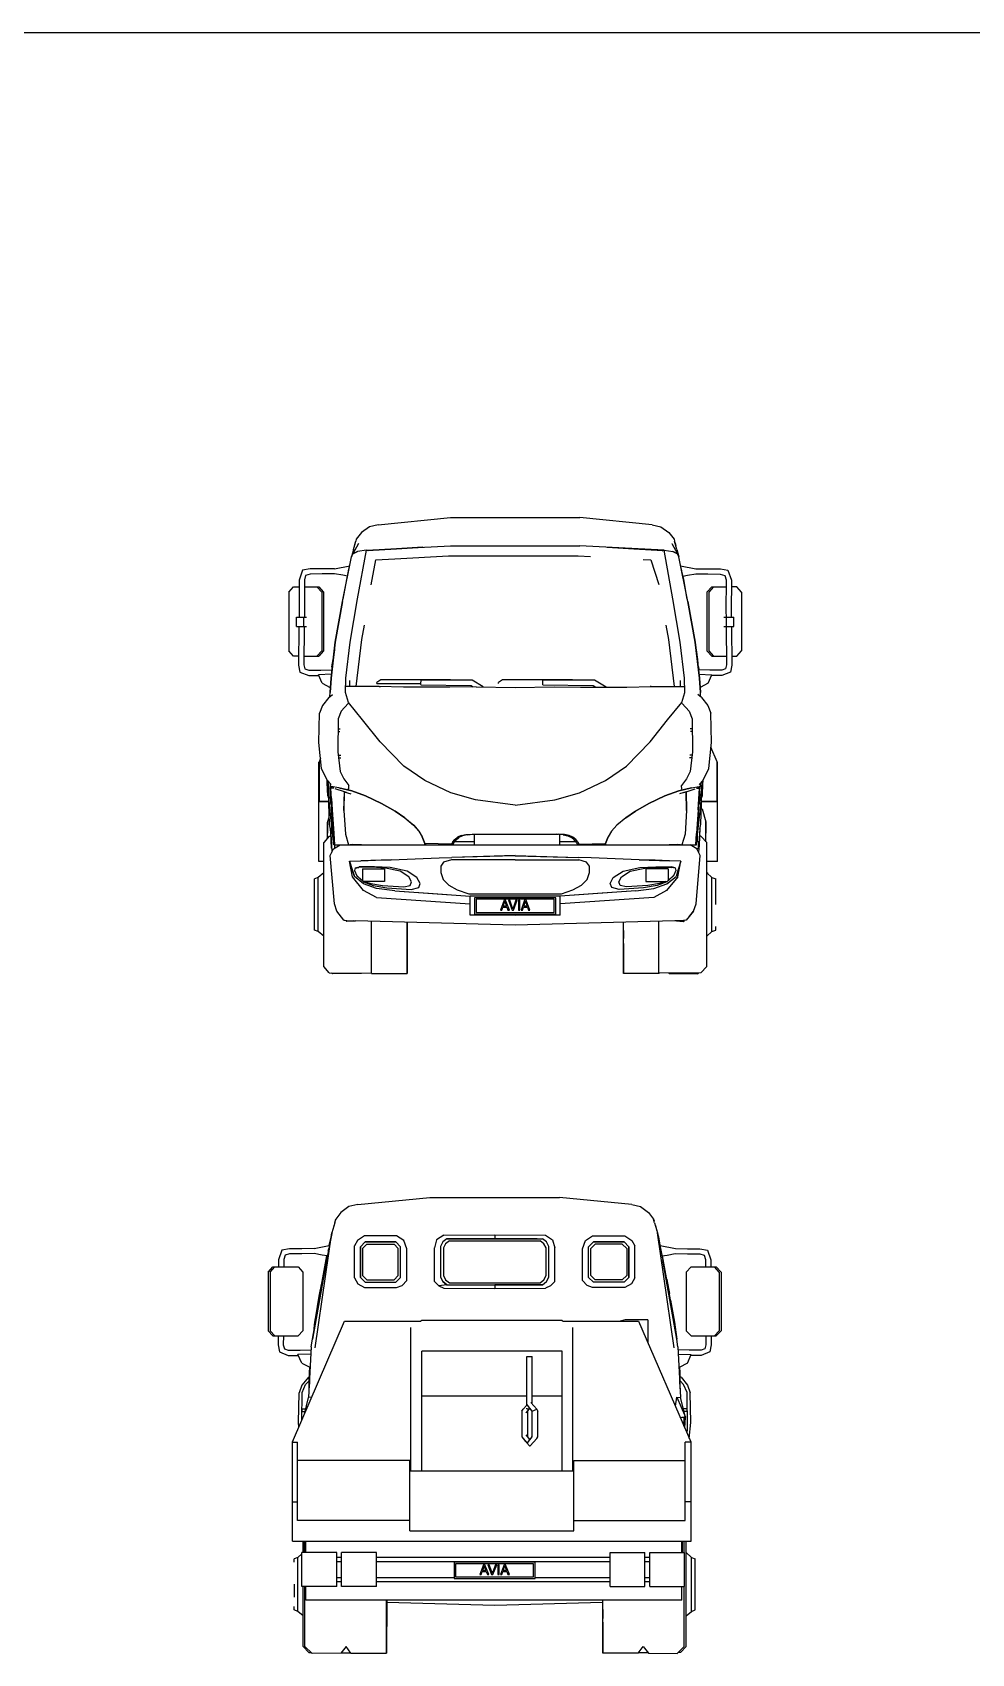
# Model space of a CAD drawing. Header units: millimetres. Extents: x 35403 to 155690, y 202798 to 276657.
# Drawn here: x 132462 to 139049, y 227372 to 238737 of the extents above; entities that cross this region are included whole.
import ezdxf

# ---------------------------------------------------------------- set-up
doc = ezdxf.new("R2010")
doc.units = ezdxf.units.MM
doc.layers.add('www.cad-blocks.net', color=7, linetype='Continuous')

# ---------------------------------------------------------------- blocks, each defined once
blk = doc.blocks.new('A$C5AD73100')
for p, q in [((627, 3148), (1133, 3198)), ((1133, 3198), (2042, 3198)), ((2549, 3148), (2042, 3198)), ((509, 3093), (473, 3047)), ((566, 3134), (509, 3093)), ((627, 3148), (566, 3134)), ((2549, 3148), (2610, 3134)), ((2610, 3134), (2666, 3093)), ((2666, 3093), (2702, 3047)), ((466, 3021), (446, 2949)), ((453, 2974), (451, 2967)), ((451, 2967), (451, 2967)), ((460, 3001), (453, 2974)), ((453, 2974), (453, 2974)), ((460, 3001), (461, 3003)), ((466, 3021), (473, 3047)), ((470, 3034), (469, 3032)), ((469, 3030), (469, 3032)), ((473, 3045), (470, 3034)), ((470, 3034), (470, 3034)), ((473, 3047), (473, 3046)), ((473, 3046), (473, 3046)), ((473, 3046), (473, 3045)), ((2710, 3021), (2702, 3047)), ((2702, 3047), (2703, 3046)), ((2703, 3046), (2703, 3046)), ((2703, 3046), (2703, 3045)), ((2703, 3045), (2706, 3034)), ((2706, 3034), (2707, 3032)), ((2706, 3034), (2706, 3034)), ((2707, 3030), (2707, 3032)), ((2710, 3021), (2729, 2949)), ((2715, 3001), (2714, 3003)), ((2715, 3001), (2722, 2974)), ((2722, 2974), (2724, 2967)), ((2722, 2974), (2722, 2974)), ((2724, 2967), (2724, 2967)), ((321, 2840), (428, 2861)), ((401, 2643), (446, 2949)), ((446, 2949), (408, 2757)), ((421, 2827), (426, 2845)), ((427, 2861), (440, 2919)), ((440, 2923), (431, 2877)), ((431, 2877), (431, 2877)), ((445, 2945), (440, 2923)), ((442, 2926), (440, 2919)), ((440, 2923), (440, 2923)), ((445, 2945), (445, 2945)), ((625, 2896), (604, 2860)), ((604, 2635), (604, 2860)), ((604, 2635), (604, 2860)), ((675, 2928), (625, 2896)), ((680, 2887), (646, 2852)), ((680, 2887), (646, 2852)), ((646, 2852), (646, 2638)), ((646, 2638), (646, 2852)), ((692, 2870), (662, 2840)), ((900, 2928), (675, 2928)), ((675, 2928), (675, 2928)), ((680, 2887), (894, 2887)), ((894, 2887), (680, 2887)), ((692, 2870), (882, 2870)), ((912, 2840), (882, 2870)), ((928, 2852), (894, 2887)), ((928, 2852), (894, 2887)), ((951, 2896), (900, 2928)), ((928, 2638), (928, 2852)), ((971, 2839), (951, 2896)), ((971, 2839), (951, 2896)), ((951, 2896), (951, 2896)), ((1181, 2902), (1166, 2845)), ((1181, 2902), (1166, 2845)), ((1166, 2610), (1166, 2845)), ((1166, 2610), (1166, 2845)), ((1232, 2934), (1181, 2902)), ((1224, 2886), (1208, 2854)), ((1208, 2854), (1208, 2640)), ((1252, 2909), (1224, 2886)), ((1243, 2874), (1228, 2844)), ((1228, 2844), (1228, 2650)), ((1232, 2934), (1588, 2936)), ((1270, 2894), (1243, 2874)), ((1252, 2909), (1924, 2909)), ((1588, 2909), (1252, 2909)), ((1270, 2894), (1906, 2894)), ((1588, 2936), (1944, 2934)), ((1588, 2936), (1588, 2936)), ((1588, 2936), (1588, 2909)), ((1588, 2909), (1924, 2909)), ((1887, 2909), (1588, 2909)), ((1933, 2874), (1906, 2894)), ((1952, 2886), (1924, 2909)), ((1948, 2844), (1933, 2874)), ((1944, 2934), (1994, 2902)), ((1948, 2650), (1948, 2844)), ((1968, 2854), (1952, 2886)), ((1968, 2640), (1968, 2854)), ((1994, 2902), (2010, 2845)), ((1994, 2902), (2010, 2845)), ((2010, 2610), (2010, 2845)), ((2010, 2610), (2010, 2845)), ((2205, 2839), (2225, 2896)), ((2205, 2839), (2225, 2896)), ((2225, 2896), (2275, 2928)), ((2225, 2896), (2225, 2896)), ((2247, 2852), (2281, 2887)), ((2247, 2852), (2281, 2887)), ((2247, 2638), (2247, 2852)), ((2263, 2840), (2293, 2870)), ((2275, 2928), (2501, 2928)), ((2496, 2887), (2281, 2887)), ((2281, 2887), (2496, 2887)), ((2483, 2870), (2293, 2870)), ((2483, 2870), (2514, 2840)), ((2496, 2887), (2530, 2852)), ((2496, 2887), (2530, 2852)), ((2501, 2928), (2551, 2896)), ((2501, 2928), (2501, 2928)), ((2530, 2852), (2530, 2638)), ((2530, 2638), (2530, 2852)), ((2551, 2896), (2571, 2860)), ((2571, 2635), (2571, 2860)), ((2571, 2635), (2571, 2860)), ((2775, 2643), (2729, 2949)), ((2729, 2949), (2767, 2757)), ((2730, 2945), (2736, 2923)), ((2730, 2945), (2730, 2945)), ((2734, 2926), (2736, 2919)), ((2736, 2923), (2745, 2877)), ((2736, 2923), (2736, 2923)), ((2748, 2861), (2736, 2919)), ((2745, 2877), (2745, 2877)), ((2748, 2861), (2855, 2840)), ((2754, 2827), (2750, 2845)), ((95, 2829), (72, 2760)), ((72, 2760), (72, 2712)), ((149, 2838), (95, 2829)), ((118, 2793), (109, 2762)), ((109, 2762), (109, 2712)), ((150, 2802), (118, 2793)), ((235, 2839), (149, 2838)), ((235, 2803), (150, 2802)), ((321, 2840), (235, 2839)), ((321, 2804), (235, 2803)), ((310, 2204), (408, 2757)), ((408, 2757), (310, 2204)), ((378, 2794), (321, 2804)), ((358, 2505), (408, 2756)), ((377, 2608), (406, 2763)), ((414, 2788), (378, 2794)), ((380, 2617), (406, 2763)), ((406, 2763), (411, 2788)), ((406, 2763), (412, 2788)), ((406, 2763), (406, 2763)), ((408, 2757), (408, 2757)), ((662, 2840), (662, 2650)), ((912, 2650), (912, 2840)), ((971, 2616), (971, 2839)), ((971, 2839), (971, 2839)), ((2205, 2616), (2205, 2839)), ((2205, 2839), (2205, 2839)), ((2263, 2650), (2263, 2840)), ((2514, 2840), (2514, 2650)), ((2761, 2788), (2797, 2794)), ((2770, 2763), (2764, 2788)), ((2770, 2763), (2764, 2788)), ((2866, 2204), (2767, 2757)), ((2767, 2757), (2767, 2757)), ((2767, 2757), (2866, 2204)), ((2817, 2505), (2768, 2756)), ((2798, 2608), (2770, 2763)), ((2795, 2617), (2770, 2763)), ((2770, 2763), (2770, 2763)), ((2797, 2794), (2854, 2804)), ((2854, 2804), (2940, 2803)), ((2855, 2840), (2941, 2839)), ((2940, 2803), (3026, 2802)), ((2941, 2839), (3027, 2838)), ((3026, 2802), (3057, 2793)), ((3027, 2838), (3080, 2829)), ((3057, 2793), (3067, 2762)), ((3067, 2762), (3067, 2712)), ((3080, 2829), (3104, 2760)), ((3104, 2760), (3104, 2712)), ((0, 2675), (33, 2712)), ((0, 2675), (0, 2264)), ((13, 2675), (46, 2712)), ((13, 2675), (13, 2264)), ((33, 2712), (210, 2712)), ((210, 2712), (243, 2675)), ((243, 2675), (243, 2264)), ((328, 2144), (401, 2643)), ((381, 2626), (377, 2609)), ((388, 2661), (388, 2661)), ((604, 2635), (627, 2593)), ((646, 2638), (680, 2604)), ((646, 2638), (680, 2604)), ((662, 2650), (692, 2620)), ((692, 2620), (882, 2620)), ((882, 2620), (912, 2650)), ((894, 2604), (928, 2638)), ((928, 2638), (894, 2604)), ((940, 2581), (971, 2616)), ((1208, 2640), (1224, 2608)), ((1228, 2650), (1243, 2620)), ((1243, 2620), (1270, 2600)), ((1906, 2600), (1933, 2620)), ((1933, 2620), (1948, 2650)), ((1952, 2608), (1968, 2640)), ((2236, 2581), (2205, 2616)), ((2281, 2604), (2247, 2638)), ((2247, 2638), (2281, 2604)), ((2293, 2620), (2263, 2650)), ((2483, 2620), (2293, 2620)), ((2514, 2650), (2483, 2620)), ((2530, 2638), (2496, 2604)), ((2530, 2638), (2496, 2604)), ((2571, 2635), (2548, 2593)), ((2847, 2144), (2775, 2643)), ((2788, 2661), (2787, 2661)), ((2795, 2626), (2798, 2609)), ((2966, 2712), (2932, 2675)), ((2932, 2675), (2932, 2264)), ((2966, 2712), (3142, 2712)), ((3163, 2675), (3130, 2712)), ((3176, 2675), (3142, 2712)), ((3163, 2675), (3163, 2264)), ((3176, 2675), (3176, 2264)), ((324, 2302), (358, 2505)), ((377, 2609), (362, 2524)), ((365, 2539), (377, 2607)), ((377, 2607), (365, 2540)), ((372, 2575), (377, 2607)), ((377, 2607), (377, 2608)), ((627, 2593), (675, 2567)), ((675, 2567), (675, 2567)), ((675, 2567), (900, 2567)), ((680, 2604), (894, 2604)), ((680, 2604), (894, 2604)), ((680, 2604), (680, 2604)), ((900, 2567), (940, 2581)), ((1166, 2610), (1196, 2579)), ((1166, 2610), (1166, 2610)), ((1252, 2585), (1196, 2579)), ((1196, 2579), (1232, 2561)), ((1224, 2608), (1252, 2585)), ((1252, 2585), (1224, 2608)), ((1232, 2561), (1588, 2559)), ((1252, 2585), (1924, 2585)), ((1252, 2585), (1588, 2585)), ((1270, 2600), (1906, 2600)), ((1420, 2585), (1588, 2585)), ((1924, 2585), (1588, 2585)), ((1588, 2585), (1588, 2559)), ((1588, 2585), (1756, 2585)), ((1588, 2559), (1944, 2561)), ((1588, 2559), (1588, 2559)), ((1924, 2585), (1952, 2608)), ((1924, 2585), (1952, 2608)), ((1980, 2579), (1944, 2561)), ((2010, 2610), (1980, 2579)), ((2010, 2610), (2010, 2610)), ((2275, 2567), (2236, 2581)), ((2501, 2567), (2275, 2567)), ((2496, 2604), (2281, 2604)), ((2496, 2604), (2281, 2604)), ((2496, 2604), (2496, 2604)), ((2548, 2593), (2501, 2567)), ((2501, 2567), (2501, 2567)), ((2798, 2609), (2814, 2524)), ((2798, 2607), (2798, 2608)), ((2811, 2539), (2798, 2607)), ((2803, 2575), (2798, 2607)), ((2798, 2607), (2810, 2540)), ((2851, 2302), (2817, 2505)), ((353, 2477), (326, 2324)), ((326, 2323), (350, 2454)), ((349, 2453), (326, 2323)), ((2822, 2477), (2849, 2324)), ((2849, 2323), (2826, 2454)), ((2826, 2453), (2849, 2323)), ((170, 1485), (534, 2330)), ((324, 2302), (310, 2204)), ((326, 2324), (320, 2272)), ((321, 2279), (326, 2323)), ((321, 2280), (326, 2323)), ((534, 2330), (1070, 2330)), ((1001, 1281), (1001, 2286)), ((1077, 2335), (1070, 2330)), ((2062, 2335), (1077, 2335)), ((2062, 2335), (2069, 2330)), ((2069, 2330), (2596, 2330)), ((2136, 1281), (2136, 2286)), ((2504, 2340), (2469, 2330)), ((2661, 2340), (2504, 2340)), ((2596, 2330), (2963, 1485)), ((2661, 2340), (2661, 2182)), ((2849, 2324), (2856, 2272)), ((2855, 2279), (2849, 2323)), ((2855, 2280), (2849, 2323)), ((2851, 2302), (2866, 2204)), ((33, 2227), (0, 2264)), ((46, 2227), (13, 2264)), ((33, 2227), (210, 2227)), ((69, 2227), (69, 2164)), ((69, 2164), (78, 2115)), ((106, 2227), (105, 2165)), ((105, 2165), (113, 2137)), ((243, 2264), (210, 2227)), ((302, 2151), (310, 2204)), ((310, 2204), (310, 2204)), ((2866, 2204), (2866, 2204)), ((2873, 2151), (2866, 2204)), ((2932, 2264), (2966, 2227)), ((2966, 2227), (3142, 2227)), ((3070, 2165), (3063, 2137)), ((3069, 2227), (3070, 2165)), ((3107, 2164), (3098, 2115)), ((3106, 2227), (3107, 2164)), ((3130, 2227), (3163, 2264)), ((3142, 2227), (3176, 2264)), ((78, 2115), (140, 2090)), ((113, 2137), (140, 2128)), ((140, 2128), (224, 2128)), ((140, 2090), (211, 2091)), ((299, 2100), (208, 2096)), ((235, 2037), (208, 2096)), ((224, 2128), (301, 2130)), ((302, 2151), (283, 1795)), ((2062, 2121), (1077, 2121)), ((1077, 1281), (1077, 2121)), ((1813, 1742), (1813, 2083)), ((1813, 2083), (1850, 2083)), ((1850, 1751), (1850, 2083)), ((2062, 1281), (2062, 2121)), ((2873, 2151), (2892, 1795)), ((2952, 2128), (2875, 2130)), ((2876, 2100), (2967, 2096)), ((2941, 2037), (2967, 2096)), ((3036, 2128), (2952, 2128)), ((3036, 2090), (2965, 2091)), ((3063, 2137), (3036, 2128)), ((3098, 2115), (3036, 2090)), ((235, 2037), (295, 2006)), ((281, 1938), (236, 1881)), ((281, 1938), (288, 1943)), ((287, 1903), (289, 1971)), ((288, 1902), (289, 1970)), ((289, 1970), (288, 1901)), ((291, 2008), (289, 1971)), ((289, 1970), (291, 2007)), ((291, 2007), (289, 1970)), ((289, 1971), (289, 1970)), ((289, 1970), (289, 1970)), ((2941, 2037), (2881, 2006)), ((2884, 2008), (2887, 1971)), ((2887, 1970), (2884, 2007)), ((2884, 2007), (2887, 1970)), ((2887, 1971), (2887, 1970)), ((2888, 1903), (2887, 1971)), ((2887, 1902), (2887, 1970)), ((2887, 1970), (2887, 1970)), ((2887, 1970), (2887, 1901)), ((2895, 1938), (2887, 1943)), ((2895, 1938), (2940, 1881)), ((211, 1621), (216, 1828)), ((236, 1881), (216, 1828)), ((235, 1635), (237, 1831)), ((237, 1831), (262, 1887)), ((287, 1913), (262, 1887)), ((287, 1856), (287, 1903)), ((288, 1902), (288, 1901)), ((288, 1902), (288, 1902)), ((288, 1902), (288, 1901)), ((288, 1890), (288, 1901)), ((288, 1901), (288, 1890)), ((2887, 1902), (2887, 1901)), ((2887, 1902), (2887, 1902)), ((2887, 1902), (2887, 1901)), ((2887, 1890), (2887, 1901)), ((2887, 1901), (2887, 1890)), ((2888, 1913), (2913, 1887)), ((2889, 1856), (2888, 1903)), ((2938, 1831), (2913, 1887)), ((2941, 1577), (2938, 1831)), ((2940, 1881), (2960, 1828)), ((2964, 1621), (2960, 1828)), ((238, 1698), (238, 1717)), ((238, 1717), (263, 1717)), ((253, 1678), (283, 1795)), ((305, 1798), (283, 1795)), ((1813, 1804), (1077, 1804)), ((1779, 1700), (1788, 1713)), ((1813, 1742), (1788, 1713)), ((1830, 1717), (1807, 1688)), ((1813, 1742), (1819, 1749)), ((1813, 1717), (1813, 1720)), ((1813, 1717), (1838, 1717)), ((1852, 1699), (1818, 1742)), ((1883, 1713), (1841, 1761)), ((2062, 1804), (1850, 1804)), ((1852, 1700), (1883, 1713)), ((1883, 1713), (1891, 1700)), ((2855, 1734), (2866, 1798)), ((2866, 1798), (2866, 1798)), ((2866, 1798), (2927, 1657)), ((2866, 1798), (2892, 1795)), ((2892, 1795), (2892, 1795)), ((2927, 1657), (2892, 1795)), ((2938, 1717), (2912, 1717)), ((2938, 1698), (2938, 1717)), ((215, 1588), (211, 1621)), ((238, 1698), (259, 1698)), ((1779, 1700), (1779, 1521)), ((1807, 1688), (1807, 1688)), ((1817, 1699), (1817, 1521)), ((1852, 1521), (1852, 1700)), ((1891, 1521), (1891, 1700)), ((2889, 1655), (2900, 1657)), ((2900, 1657), (2918, 1658)), ((2900, 1657), (2900, 1657)), ((2915, 1595), (2918, 1658)), ((2938, 1698), (2917, 1698)), ((2918, 1658), (2918, 1658)), ((2918, 1658), (2918, 1658)), ((2927, 1657), (2918, 1658)), ((2922, 1580), (2927, 1657)), ((2953, 1509), (2964, 1621)), ((169, 788), (169, 1483)), ((169, 1483), (204, 1483)), ((170, 1483), (170, 1485)), ((204, 934), (204, 1483)), ((1779, 1521), (1788, 1509)), ((1779, 1521), (1813, 1479)), ((1788, 1509), (1805, 1488)), ((1807, 1534), (1831, 1501)), ((1813, 1479), (1833, 1456)), ((1818, 1479), (1852, 1521)), ((1818, 1519), (1833, 1501)), ((1831, 1501), (1831, 1501)), ((1831, 1501), (1836, 1501)), ((1838, 1456), (1883, 1509)), ((1847, 1515), (1852, 1522)), ((1883, 1509), (1891, 1521)), ((2965, 1483), (2924, 1483)), ((2924, 934), (2924, 1483)), ((2937, 1545), (2941, 1577)), ((2963, 1483), (2963, 1485)), ((2965, 788), (2965, 1483)), ((1833, 1456), (1838, 1456)), ((994, 1354), (204, 1354)), ((994, 861), (994, 1354)), ((994, 1281), (2144, 1281)), ((2144, 861), (2144, 1354)), ((2144, 1354), (2924, 1354)), ((169, 1064), (204, 1064)), ((2965, 1064), (2924, 1064)), ((994, 934), (204, 934)), ((2144, 934), (2924, 934)), ((994, 861), (2144, 861)), ((169, 788), (2965, 788)), ((236, 700), (207, 675)), ((481, 708), (236, 708)), ((236, 471), (236, 708)), ((245, 788), (245, 708)), ((245, 708), (245, 788)), ((249, 739), (249, 788)), ((250, 708), (249, 739)), ((251, 788), (251, 734)), ((251, 734), (252, 708)), ((264, 708), (264, 788)), ((481, 471), (481, 708)), ((758, 708), (513, 708)), ((513, 471), (513, 708)), ((758, 471), (758, 708)), ((2397, 471), (2397, 708)), ((2397, 708), (2642, 708)), ((2642, 471), (2642, 708)), ((2675, 471), (2675, 708)), ((2675, 708), (2920, 708)), ((2901, 708), (2901, 788)), ((2904, 732), (2903, 708)), ((2904, 788), (2904, 732)), ((2918, 708), (2918, 788)), ((2920, 471), (2920, 708)), ((2931, 51), (2931, 788)), ((2931, 164), (2931, 788)), ((2931, 708), (2968, 675)), ((207, 675), (181, 665)), ((181, 641), (181, 665)), ((207, 296), (207, 675)), ((207, 322), (207, 650)), ((513, 673), (481, 673)), ((513, 643), (481, 643)), ((2397, 673), (758, 673)), ((2397, 643), (758, 643)), ((1873, 641), (1303, 641)), ((1303, 641), (1303, 527)), ((1861, 630), (1314, 630)), ((1314, 630), (1314, 539)), ((1510, 623), (1484, 556)), ((1494, 556), (1501, 576)), ((1501, 576), (1529, 576)), ((1503, 583), (1511, 603)), ((1526, 583), (1503, 583)), ((1520, 623), (1510, 623)), ((1511, 603), (1512, 606)), ((1512, 606), (1513, 608)), ((1513, 611), (1514, 613)), ((1513, 608), (1513, 611)), ((1514, 613), (1515, 616)), ((1515, 616), (1515, 614)), ((1515, 614), (1516, 612)), ((1516, 612), (1517, 610)), ((1517, 610), (1517, 607)), ((1517, 607), (1518, 605)), ((1518, 605), (1519, 602)), ((1519, 602), (1526, 583)), ((1547, 556), (1520, 623)), ((1529, 576), (1537, 556)), ((1550, 623), (1540, 623)), ((1540, 623), (1566, 556)), ((1567, 574), (1550, 623)), ((1568, 572), (1567, 574)), ((1569, 570), (1568, 572)), ((1570, 567), (1569, 570)), ((1573, 570), (1572, 568)), ((1574, 572), (1573, 570)), ((1575, 574), (1574, 572)), ((1575, 556), (1602, 623)), ((1593, 623), (1575, 574)), ((1602, 623), (1593, 623)), ((1620, 623), (1611, 623)), ((1611, 623), (1611, 556)), ((1620, 556), (1620, 623)), ((1654, 623), (1629, 556)), ((1638, 556), (1645, 576)), ((1645, 576), (1673, 576)), ((1648, 583), (1655, 603)), ((1671, 583), (1648, 583)), ((1664, 623), (1654, 623)), ((1655, 603), (1656, 606)), ((1656, 606), (1657, 608)), ((1657, 608), (1658, 611)), ((1658, 613), (1659, 616)), ((1658, 611), (1658, 613)), ((1659, 616), (1659, 614)), ((1659, 614), (1660, 612)), ((1660, 612), (1661, 610)), ((1661, 610), (1662, 607)), ((1662, 607), (1663, 605)), ((1663, 605), (1664, 602)), ((1691, 556), (1664, 623)), ((1664, 602), (1671, 583)), ((1673, 576), (1681, 556)), ((1861, 539), (1861, 630)), ((1873, 527), (1873, 641)), ((2675, 673), (2642, 673)), ((2675, 643), (2642, 643)), ((2968, 675), (2994, 665)), ((2968, 296), (2968, 675)), ((2968, 322), (2968, 650)), ((2994, 307), (2994, 665)), ((181, 486), (181, 396)), ((481, 471), (236, 471)), ((245, 51), (245, 471)), ((245, 164), (245, 471)), ((257, 50), (257, 471)), ((264, 375), (264, 471)), ((513, 532), (481, 532)), ((513, 504), (481, 504)), ((758, 471), (513, 471)), ((1303, 532), (758, 532)), ((2397, 504), (758, 504)), ((1303, 527), (1873, 527)), ((1314, 539), (1861, 539)), ((1484, 556), (1494, 556)), ((1537, 556), (1547, 556)), ((1566, 556), (1575, 556)), ((1570, 565), (1570, 567)), ((1571, 563), (1570, 565)), ((1572, 565), (1571, 563)), ((1572, 568), (1572, 565)), ((1611, 556), (1620, 556)), ((1629, 556), (1638, 556)), ((1681, 556), (1691, 556)), ((2397, 532), (1873, 532)), ((2397, 471), (2642, 471)), ((2675, 532), (2642, 532)), ((2675, 504), (2642, 504)), ((2675, 471), (2920, 471)), ((2901, 375), (2901, 471)), ((2918, 50), (2918, 471)), ((2901, 375), (264, 375)), ((831, 375), (829, 68)), ((829, 3), (829, 375)), ((831, 375), (829, 3)), ((830, 375), (829, 247)), ((2345, 375), (831, 375)), ((831, 361), (1588, 340)), ((1588, 340), (2345, 361)), ((2345, 375), (2347, 68)), ((2345, 375), (2347, 3)), ((2345, 375), (2347, 247)), ((2347, 3), (2347, 375)), ((181, 307), (181, 331)), ((207, 296), (181, 307)), ((245, 264), (207, 296)), ((2931, 264), (2968, 296)), ((2968, 296), (2994, 307)), ((245, 164), (245, 164)), ((2931, 164), (2931, 164)), ((284, 7), (245, 51)), ((307, 0), (257, 50)), ((284, 7), (300, 7)), ((509, 3), (307, 0)), ((546, 50), (509, 3)), ((511, 5), (579, 5)), ((580, 3), (546, 50)), ((580, 3), (829, 3)), ((2595, 3), (2347, 3)), ((2595, 3), (2629, 50)), ((2665, 5), (2597, 5)), ((2629, 50), (2667, 3)), ((2667, 3), (2869, 0)), ((2869, 0), (2918, 50)), ((2891, 7), (2875, 7)), ((2891, 7), (2931, 51))]:
    blk.add_line(p, q)
blk = doc.blocks.new('A$C703946F4')
for p, q in [((627, 3148), (1133, 3198)), ((1133, 3198), (2042, 3198)), ((2549, 3148), (2042, 3198)), ((509, 3093), (473, 3047)), ((566, 3134), (509, 3093)), ((627, 3148), (566, 3134)), ((2549, 3148), (2610, 3134)), ((2610, 3134), (2666, 3093)), ((2666, 3093), (2702, 3047)), ((453, 2974), (440, 2923)), ((451, 2967), (446, 2949)), ((488, 3016), (449, 2945)), ((449, 2945), (482, 2960)), ((482, 2960), (449, 2945)), ((482, 2960), (449, 2945)), ((453, 2974), (470, 3034)), ((453, 2974), (453, 2974)), ((466, 3021), (461, 3003)), ((466, 3021), (469, 3030)), ((473, 3046), (470, 3034)), ((473, 3047), (473, 3046)), ((481, 2628), (544, 2970)), ((481, 2628), (544, 2970)), ((544, 2970), (482, 2960)), ((544, 2970), (482, 2960)), ((544, 2970), (1134, 3000)), ((558, 2966), (544, 2970)), ((552, 2967), (756, 2980)), ((756, 2980), (552, 2967)), ((756, 2980), (943, 2990)), ((941, 2990), (756, 2980)), ((1134, 3000), (2041, 3000)), ((2632, 2970), (2041, 3000)), ((2232, 2990), (2420, 2980)), ((2234, 2990), (2420, 2980)), ((2420, 2980), (2624, 2967)), ((2420, 2980), (2624, 2967)), ((2618, 2966), (2632, 2970)), ((2632, 2970), (2694, 2960)), ((2632, 2970), (2694, 2960)), ((2694, 2628), (2632, 2970)), ((2694, 2628), (2632, 2970)), ((2687, 3016), (2687, 3016)), ((2687, 3016), (2726, 2945)), ((2726, 2945), (2694, 2960)), ((2694, 2960), (2726, 2945)), ((2694, 2960), (2726, 2945)), ((2702, 3047), (2703, 3046)), ((2703, 3046), (2706, 3034)), ((2722, 2974), (2706, 3034)), ((2710, 3021), (2707, 3030)), ((2710, 3021), (2714, 3003)), ((2722, 2974), (2722, 2974)), ((2722, 2974), (2736, 2923)), ((2724, 2967), (2729, 2949)), ((321, 2840), (427, 2861)), ((377, 2609), (440, 2923)), ((419, 2824), (431, 2877)), ((440, 2923), (449, 2945)), ((446, 2949), (445, 2945)), ((578, 2726), (611, 2901)), ((611, 2901), (743, 2909)), ((743, 2909), (1120, 2930)), ((1120, 2930), (2029, 2930)), ((2029, 2930), (2117, 2925)), ((2485, 2904), (2539, 2901)), ((2539, 2901), (2595, 2730)), ((2736, 2923), (2726, 2945)), ((2729, 2949), (2730, 2945)), ((2798, 2609), (2736, 2923)), ((2757, 2824), (2745, 2877)), ((2748, 2861), (2855, 2840)), ((95, 2829), (72, 2760)), ((72, 2760), (73, 2543)), ((149, 2838), (95, 2829)), ((118, 2793), (109, 2762)), ((109, 2762), (109, 2543)), ((150, 2802), (118, 2793)), ((235, 2839), (149, 2838)), ((235, 2803), (150, 2802)), ((321, 2840), (235, 2839)), ((321, 2804), (235, 2803)), ((378, 2794), (321, 2804)), ((411, 2788), (378, 2794)), ((381, 2626), (406, 2763)), ((406, 2763), (419, 2822)), ((2770, 2763), (2757, 2822)), ((2764, 2788), (2797, 2794)), ((2795, 2626), (2770, 2763)), ((2797, 2794), (2854, 2804)), ((2854, 2804), (2940, 2803)), ((2855, 2840), (2941, 2839)), ((2940, 2803), (3026, 2802)), ((2941, 2839), (3027, 2838)), ((3026, 2802), (3057, 2793)), ((3027, 2838), (3080, 2829)), ((3057, 2793), (3067, 2762)), ((3067, 2762), (3066, 2543)), ((3080, 2829), (3104, 2760)), ((3104, 2760), (3103, 2543)), ((0, 2675), (33, 2712)), ((0, 2675), (0, 2264)), ((33, 2712), (72, 2712)), ((109, 2712), (210, 2712)), ((197, 2712), (231, 2675)), ((210, 2712), (243, 2675)), ((231, 2675), (231, 2264)), ((243, 2675), (243, 2264)), ((430, 2325), (481, 2628)), ((430, 2325), (481, 2628)), ((2745, 2325), (2694, 2628)), ((2745, 2325), (2694, 2628)), ((2966, 2712), (2932, 2675)), ((2932, 2675), (2932, 2264)), ((2978, 2712), (2945, 2675)), ((2945, 2675), (2945, 2264)), ((2966, 2712), (3067, 2712)), ((3142, 2712), (3104, 2712)), ((3176, 2675), (3142, 2712)), ((3176, 2675), (3176, 2264)), ((73, 2543), (72, 2499)), ((109, 2543), (109, 2499)), ((377, 2609), (326, 2324)), ((326, 2324), (377, 2609)), ((353, 2477), (358, 2505)), ((358, 2505), (362, 2524)), ((358, 2505), (361, 2521)), ((377, 2609), (377, 2609)), ((2798, 2609), (2849, 2324)), ((2849, 2324), (2798, 2609)), ((2798, 2609), (2798, 2609)), ((2817, 2505), (2814, 2524)), ((2817, 2505), (2814, 2521)), ((2822, 2477), (2817, 2505)), ((3066, 2543), (3067, 2499)), ((3103, 2543), (3103, 2499)), ((54, 2499), (123, 2499)), ((54, 2434), (54, 2499)), ((54, 2434), (123, 2434)), ((71, 2434), (69, 2164)), ((105, 2434), (105, 2499)), ((108, 2434), (105, 2165)), ((353, 2477), (353, 2477)), ((513, 2344), (530, 2445)), ((2645, 2445), (2663, 2344)), ((2822, 2477), (2822, 2477)), ((3052, 2499), (3122, 2499)), ((3052, 2434), (3122, 2434)), ((3067, 2434), (3070, 2165)), ((3070, 2434), (3070, 2499)), ((3104, 2434), (3107, 2164)), ((3122, 2434), (3122, 2499)), ((326, 2324), (296, 2073)), ((296, 2073), (326, 2324)), ((400, 2073), (430, 2325)), ((400, 2073), (430, 2325)), ((473, 2013), (513, 2344)), ((2663, 2344), (2702, 2013)), ((2775, 2073), (2745, 2325)), ((2775, 2073), (2745, 2325)), ((2849, 2324), (2880, 2073)), ((2880, 2073), (2849, 2324)), ((33, 2227), (0, 2264)), ((69, 2227), (33, 2227)), ((69, 2164), (78, 2115)), ((105, 2165), (113, 2137)), ((106, 2227), (210, 2227)), ((231, 2264), (197, 2227)), ((243, 2264), (210, 2227)), ((302, 2151), (310, 2204)), ((310, 2204), (308, 2174)), ((310, 2204), (308, 2174)), ((320, 2272), (310, 2204)), ((310, 2204), (310, 2204)), ((310, 2204), (310, 2204)), ((2856, 2272), (2866, 2204)), ((2866, 2204), (2866, 2204)), ((2866, 2204), (2868, 2174)), ((2873, 2151), (2866, 2204)), ((2866, 2204), (2866, 2204)), ((2866, 2204), (2868, 2174)), ((2932, 2264), (2966, 2227)), ((2945, 2264), (2978, 2227)), ((2966, 2227), (3069, 2227)), ((3070, 2165), (3063, 2137)), ((3107, 2164), (3098, 2115)), ((3106, 2227), (3142, 2227)), ((3142, 2227), (3176, 2264)), ((78, 2115), (140, 2090)), ((113, 2137), (140, 2128)), ((140, 2128), (224, 2128)), ((140, 2090), (211, 2091)), ((299, 2100), (208, 2096)), ((235, 2037), (208, 2096)), ((224, 2128), (303, 2130)), ((296, 2073), (289, 1971)), ((289, 1971), (296, 2073)), ((296, 2073), (296, 2073)), ((302, 2151), (301, 2130)), ((398, 1972), (400, 2073)), ((398, 1972), (400, 2073)), ((429, 2014), (428, 2055)), ((429, 2014), (428, 2055)), ((645, 2061), (617, 2041)), ((1134, 2061), (645, 2061)), ((925, 2058), (924, 2032)), ((1286, 2058), (925, 2058)), ((1134, 2061), (1137, 2058)), ((1363, 2011), (1286, 2058)), ((1499, 2061), (1471, 2041)), ((1989, 2061), (1499, 2061)), ((1781, 2025), (1781, 2058)), ((2145, 2058), (1781, 2058)), ((1989, 2061), (1993, 2058)), ((2226, 2009), (2145, 2058)), ((2747, 2014), (2747, 2055)), ((2747, 2014), (2747, 2055)), ((2778, 1972), (2775, 2073)), ((2778, 1972), (2775, 2073)), ((2873, 2151), (2875, 2130)), ((2952, 2128), (2873, 2130)), ((2876, 2100), (2967, 2096)), ((2880, 2073), (2887, 1971)), ((2887, 1971), (2880, 2073)), ((2880, 2073), (2880, 2073)), ((2941, 2037), (2967, 2096)), ((3036, 2128), (2952, 2128)), ((3036, 2090), (2965, 2091)), ((3063, 2137), (3036, 2128)), ((3098, 2115), (3036, 2090)), ((235, 2037), (291, 2008)), ((281, 1938), (236, 1881)), ((281, 1938), (307, 1957)), ((288, 1943), (289, 1971)), ((289, 1971), (289, 1971)), ((419, 1903), (398, 1972)), ((399, 2033), (399, 2033)), ((509, 2013), (402, 2015)), ((633, 2014), (509, 2013)), ((618, 2034), (617, 2041)), ((618, 2034), (924, 2034)), ((804, 2010), (633, 2014)), ((633, 2014), (642, 2014)), ((952, 2009), (804, 2010)), ((926, 2025), (924, 2032)), ((926, 2025), (1278, 2022)), ((1130, 2009), (952, 2009)), ((1315, 2012), (1130, 2009)), ((1278, 2022), (1293, 2012)), ((1315, 2012), (1588, 2008)), ((1471, 2036), (1471, 2041)), ((1588, 2008), (1861, 2012)), ((1781, 2025), (2135, 2022)), ((1861, 2012), (2046, 2009)), ((2046, 2009), (2223, 2009)), ((2135, 2022), (2154, 2009)), ((2223, 2009), (2371, 2010)), ((2371, 2010), (2542, 2014)), ((2542, 2014), (2534, 2014)), ((2542, 2014), (2667, 2013)), ((2667, 2013), (2774, 2015)), ((2757, 1903), (2778, 1972)), ((2776, 2033), (2776, 2033)), ((2895, 1938), (2869, 1957)), ((2941, 2037), (2884, 2008)), ((2887, 1971), (2887, 1971)), ((2887, 1943), (2887, 1971)), ((2887, 1971), (2887, 1971)), ((2895, 1938), (2940, 1881)), ((211, 1621), (216, 1828)), ((236, 1881), (216, 1828)), ((367, 1840), (346, 1788)), ((417, 1894), (367, 1840)), ((417, 1908), (417, 1908)), ((417, 1896), (417, 1894)), ((518, 1780), (419, 1903)), ((518, 1780), (419, 1903)), ((2657, 1780), (2757, 1903)), ((2657, 1780), (2757, 1903)), ((2758, 1908), (2758, 1908)), ((2758, 1896), (2758, 1894)), ((2758, 1894), (2808, 1840)), ((2808, 1840), (2830, 1788)), ((2940, 1881), (2960, 1828)), ((2964, 1621), (2960, 1828)), ((346, 1788), (343, 1555)), ((345, 1717), (360, 1717)), ((640, 1627), (518, 1780)), ((640, 1627), (518, 1780)), ((2535, 1627), (2657, 1780)), ((2535, 1627), (2657, 1780)), ((2830, 1717), (2816, 1717)), ((2830, 1788), (2832, 1555)), ((230, 1440), (211, 1621)), ((345, 1698), (357, 1698)), ((807, 1456), (640, 1627)), ((2369, 1456), (2535, 1627)), ((2831, 1698), (2818, 1698)), ((2946, 1440), (2964, 1621)), ((210, 788), (210, 1483)), ((210, 1483), (212, 1483)), ((223, 1509), (212, 1485)), ((212, 1485), (212, 1209)), ((343, 1555), (361, 1417)), ((346, 1532), (364, 1532)), ((349, 1513), (365, 1513)), ((2827, 1513), (2810, 1513)), ((2829, 1532), (2812, 1532)), ((2832, 1555), (2815, 1417)), ((3005, 1485), (2961, 1588)), ((3005, 1209), (3005, 1485)), ((3007, 1483), (3005, 1483)), ((3007, 788), (3007, 1483)), ((270, 1357), (230, 1440)), ((361, 1417), (386, 1366)), ((386, 1366), (421, 1321)), ((807, 1456), (807, 1456)), ((955, 1356), (807, 1456)), ((2221, 1356), (2369, 1456)), ((2369, 1456), (2369, 1456)), ((2790, 1366), (2754, 1321)), ((2815, 1417), (2790, 1366)), ((2906, 1357), (2946, 1440)), ((277, 1247), (269, 1358)), ((297, 1328), (270, 1357)), ((274, 1246), (270, 1342)), ((273, 1354), (278, 1281)), ((277, 1313), (274, 1353)), ((276, 1341), (276, 1350)), ((285, 1183), (276, 1341)), ((285, 1048), (276, 1341)), ((278, 1281), (278, 1281)), ((290, 1335), (291, 1314)), ((297, 1313), (291, 1314)), ((291, 1314), (316, 904)), ((316, 904), (291, 1314)), ((291, 1314), (295, 1301)), ((310, 1301), (291, 1314)), ((292, 1260), (294, 1262)), ((295, 1193), (292, 1260)), ((295, 1301), (295, 1301)), ((295, 1301), (295, 1301)), ((315, 1301), (295, 1301)), ((305, 1149), (295, 1301)), ((295, 1301), (295, 1301)), ((351, 1304), (297, 1313)), ((307, 1301), (307, 1303)), ((390, 1275), (326, 1297)), ((441, 1282), (351, 1304)), ((351, 1304), (441, 1282)), ((389, 1275), (387, 1145)), ((387, 1145), (390, 1275)), ((389, 1275), (389, 1275)), ((390, 1275), (389, 1275)), ((389, 1275), (435, 1262)), ((405, 1272), (390, 1275)), ((395, 1293), (395, 1293)), ((420, 1295), (415, 1294)), ((420, 1295), (421, 1321)), ((538, 1247), (441, 1282)), ((441, 1282), (538, 1247)), ((1136, 1268), (955, 1356)), ((955, 1356), (955, 1356)), ((955, 1356), (955, 1356)), ((1310, 1219), (1136, 1268)), ((1310, 1219), (1136, 1268)), ((1866, 1219), (2040, 1268)), ((1866, 1219), (2040, 1268)), ((2040, 1268), (2221, 1356)), ((2221, 1356), (2221, 1356)), ((2221, 1356), (2221, 1356)), ((2638, 1247), (2735, 1282)), ((2735, 1282), (2638, 1247)), ((2735, 1282), (2825, 1304)), ((2825, 1304), (2735, 1282)), ((2786, 1275), (2741, 1262)), ((2756, 1295), (2754, 1321)), ((2756, 1295), (2760, 1294)), ((2770, 1272), (2786, 1275)), ((2786, 1275), (2849, 1297)), ((2786, 1275), (2786, 1275)), ((2786, 1275), (2786, 1275)), ((2786, 1275), (2789, 1145)), ((2789, 1145), (2786, 1275)), ((2825, 1304), (2878, 1313)), ((2859, 904), (2885, 1314)), ((2860, 1301), (2880, 1301)), ((2867, 1302), (2885, 1314)), ((2867, 1301), (2867, 1302)), ((2869, 1303), (2869, 1301)), ((2871, 1149), (2880, 1301)), ((2880, 1301), (2871, 1149)), ((2878, 1313), (2885, 1314)), ((2879, 1328), (2906, 1357)), ((2885, 1314), (2880, 1301)), ((2880, 1301), (2880, 1301)), ((2880, 1301), (2880, 1301)), ((2881, 1193), (2884, 1260)), ((2884, 1260), (2882, 1262)), ((2885, 1335), (2885, 1314)), ((2885, 1314), (2885, 1314)), ((2891, 1183), (2899, 1341)), ((2891, 1048), (2899, 1341)), ((2903, 1354), (2897, 1281)), ((2897, 1281), (2897, 1281)), ((2898, 1247), (2906, 1358)), ((2898, 1313), (2902, 1353)), ((2899, 1341), (2899, 1350)), ((2901, 1246), (2905, 1342)), ((280, 1207), (210, 1207)), ((212, 1209), (280, 1209)), ((252, 1209), (252, 1207)), ((277, 1247), (274, 1246)), ((279, 1245), (274, 1246)), ((277, 1247), (279, 1248)), ((277, 1247), (277, 1247)), ((316, 905), (285, 1183)), ((298, 1188), (295, 1193)), ((300, 1229), (305, 1149)), ((305, 1149), (315, 983)), ((305, 1149), (315, 983)), ((387, 1146), (387, 1145)), ((387, 1145), (387, 1145)), ((387, 1145), (397, 980)), ((387, 1145), (397, 980)), ((387, 1145), (387, 1145)), ((650, 1194), (538, 1247)), ((538, 1247), (650, 1194)), ((745, 1141), (650, 1194)), ((650, 1194), (745, 1141)), ((813, 1094), (745, 1141)), ((745, 1141), (813, 1094)), ((1588, 1183), (1310, 1219)), ((1588, 1183), (1310, 1219)), ((1588, 1183), (1866, 1219)), ((1588, 1183), (1866, 1219)), ((2363, 1094), (2431, 1141)), ((2431, 1141), (2363, 1094)), ((2431, 1141), (2526, 1194)), ((2526, 1194), (2431, 1141)), ((2526, 1194), (2638, 1247)), ((2638, 1247), (2526, 1194)), ((2641, 1248), (2641, 1248)), ((2789, 1145), (2779, 980)), ((2789, 1145), (2779, 980)), ((2789, 1146), (2789, 1145)), ((2789, 1145), (2789, 1145)), ((2789, 1145), (2789, 1145)), ((2871, 1149), (2860, 983)), ((2871, 1149), (2860, 983)), ((2867, 977), (2891, 1183)), ((2877, 1188), (2881, 1193)), ((2894, 1157), (2899, 1157)), ((2895, 1209), (3005, 1209)), ((3007, 1207), (2895, 1207)), ((2896, 1245), (2901, 1246)), ((2898, 1247), (2897, 1248)), ((2898, 1247), (2901, 1246)), ((2898, 1247), (2898, 1247)), ((2899, 1157), (2925, 1065)), ((2972, 1209), (2972, 1207)), ((271, 1061), (283, 1097)), ((272, 1020), (271, 1061)), ((271, 1061), (272, 1016)), ((292, 1013), (285, 1048)), ((813, 1094), (875, 1043)), ((813, 1094), (876, 1043)), ((875, 1043), (912, 1000)), ((876, 1043), (912, 1000)), ((2300, 1043), (2263, 1000)), ((2300, 1043), (2263, 1000)), ((2363, 1094), (2300, 1043)), ((2363, 1094), (2300, 1043)), ((2867, 924), (2867, 1033)), ((2883, 1013), (2891, 1048)), ((2891, 1048), (2891, 1048)), ((2924, 1024), (2925, 1065)), ((2926, 926), (2924, 1024)), ((2925, 1065), (2925, 1020)), ((284, 965), (245, 920)), ((245, 51), (245, 920)), ((271, 949), (272, 1020)), ((272, 1016), (271, 986)), ((284, 965), (295, 965)), ((292, 1021), (299, 902)), ((294, 983), (292, 1017)), ((294, 983), (294, 984)), ((300, 880), (294, 983)), ((315, 983), (320, 904)), ((320, 904), (315, 983)), ((397, 981), (397, 980)), ((397, 980), (397, 980)), ((397, 980), (419, 905)), ((912, 1000), (936, 961)), ((912, 1000), (936, 961)), ((954, 914), (936, 961)), ((936, 961), (954, 914)), ((950, 914), (954, 914)), ((1141, 909), (954, 914)), ((959, 905), (956, 914)), ((959, 914), (960, 905)), ((1150, 924), (1141, 909)), ((1150, 924), (1141, 909)), ((1150, 924), (1164, 942)), ((1150, 924), (1164, 942)), ((1160, 922), (1151, 907)), ((1160, 922), (1174, 940)), ((1302, 924), (1161, 924)), ((1164, 942), (1183, 957)), ((1174, 940), (1193, 956)), ((1183, 957), (1208, 969)), ((1208, 969), (1183, 957)), ((1218, 968), (1193, 956)), ((1208, 969), (1242, 977)), ((1208, 969), (1242, 977)), ((1252, 975), (1218, 968)), ((1242, 977), (1285, 980)), ((1242, 977), (1285, 980)), ((1252, 975), (1295, 978)), ((1285, 980), (1891, 980)), ((1285, 980), (1891, 980)), ((1295, 978), (1881, 978)), ((1302, 905), (1302, 978)), ((1924, 975), (1881, 978)), ((1934, 977), (1891, 980)), ((1934, 977), (1891, 980)), ((1901, 905), (1901, 977)), ((2015, 924), (1901, 924)), ((1924, 975), (1957, 968)), ((1967, 969), (1934, 977)), ((1934, 977), (1967, 969)), ((1957, 968), (1983, 956)), ((1993, 957), (1967, 969)), ((1967, 969), (1993, 957)), ((2002, 940), (1983, 956)), ((2012, 942), (1993, 957)), ((2016, 922), (2002, 940)), ((2026, 924), (2012, 942)), ((2026, 924), (2012, 942)), ((2016, 922), (2024, 907)), ((2026, 924), (2034, 909)), ((2026, 924), (2034, 909)), ((2034, 909), (2221, 914)), ((2216, 905), (2220, 914)), ((2217, 914), (2216, 905)), ((2221, 914), (2239, 961)), ((2239, 961), (2221, 914)), ((2221, 914), (2225, 914)), ((2263, 1000), (2239, 961)), ((2263, 1000), (2239, 961)), ((2779, 980), (2756, 905)), ((2779, 981), (2779, 980)), ((2779, 980), (2779, 980)), ((2860, 983), (2855, 904)), ((2855, 904), (2860, 983)), ((2871, 924), (2861, 924)), ((2871, 924), (2871, 879)), ((2876, 879), (2882, 983)), ((2883, 1021), (2877, 902)), ((2891, 965), (2881, 965)), ((2882, 983), (2884, 1017)), ((2891, 965), (2931, 920)), ((2925, 1020), (2925, 985)), ((2931, 51), (2931, 920)), ((245, 164), (245, 807)), ((245, 807), (245, 807)), ((290, 830), (314, 876)), ((320, 491), (290, 830)), ((299, 902), (301, 852)), ((314, 876), (361, 905)), ((316, 904), (316, 905)), ((316, 905), (316, 905)), ((316, 904), (316, 905)), ((316, 904), (316, 904)), ((316, 904), (316, 904)), ((316, 904), (316, 904)), ((316, 904), (316, 904)), ((320, 904), (316, 904)), ((320, 908), (320, 907)), ((320, 904), (320, 879)), ((320, 904), (360, 904)), ((361, 905), (2815, 905)), ((427, 905), (448, 906)), ((448, 906), (428, 905)), ((448, 906), (448, 906)), ((448, 906), (509, 905)), ((509, 905), (448, 906)), ((719, 800), (505, 793)), ((505, 793), (607, 796)), ((607, 796), (719, 800)), ((719, 800), (1055, 812)), ((1055, 812), (1144, 815)), ((1140, 798), (1086, 783)), ((1588, 798), (1140, 798)), ((1141, 909), (1141, 909)), ((1141, 909), (1151, 907)), ((1588, 830), (1144, 815)), ((1588, 827), (1144, 815)), ((1588, 830), (2031, 815)), ((1588, 827), (2031, 815)), ((1588, 798), (2035, 798)), ((2034, 909), (2024, 907)), ((2121, 812), (2031, 815)), ((2034, 909), (2034, 909)), ((2089, 783), (2035, 798)), ((2457, 800), (2121, 812)), ((2569, 796), (2457, 800)), ((2457, 800), (2671, 793)), ((2671, 793), (2569, 796)), ((2727, 906), (2667, 905)), ((2667, 905), (2727, 906)), ((2748, 905), (2727, 906)), ((2727, 906), (2727, 906)), ((2727, 906), (2748, 905)), ((2862, 876), (2815, 905)), ((2815, 904), (2855, 904)), ((2855, 904), (2859, 904)), ((2856, 879), (2871, 879)), ((2856, 491), (2886, 830)), ((2886, 830), (2862, 876)), ((2877, 902), (2874, 852)), ((2877, 902), (2877, 902)), ((2931, 164), (2931, 807)), ((2931, 807), (2931, 807)), ((245, 708), (207, 675)), ((245, 788), (210, 788)), ((426, 790), (505, 793)), ((426, 790), (447, 723)), ((447, 680), (426, 790)), ((460, 682), (426, 790)), ((447, 723), (460, 682)), ((525, 631), (460, 682)), ((466, 742), (461, 723)), ((461, 723), (477, 686)), ((465, 740), (490, 746)), ((466, 742), (494, 750)), ((475, 691), (515, 654)), ((477, 686), (523, 644)), ((582, 747), (490, 746)), ((600, 750), (494, 750)), ((516, 735), (671, 735)), ((516, 735), (516, 651)), ((679, 741), (582, 747)), ((712, 744), (600, 750)), ((671, 735), (671, 648)), ((782, 720), (679, 741)), ((830, 720), (712, 744)), ((841, 680), (782, 720)), ((899, 674), (830, 720)), ((1067, 755), (1066, 710)), ((1066, 710), (1083, 662)), ((1086, 783), (1067, 755)), ((2108, 755), (2089, 783)), ((2092, 662), (2110, 710)), ((2110, 710), (2108, 755)), ((2276, 674), (2345, 720)), ((2334, 680), (2394, 720)), ((2345, 720), (2463, 744)), ((2394, 720), (2496, 741)), ((2463, 744), (2575, 750)), ((2496, 741), (2594, 747)), ((2660, 735), (2504, 735)), ((2504, 735), (2504, 648)), ((2575, 750), (2681, 750)), ((2594, 747), (2686, 746)), ((2651, 631), (2716, 682)), ((2699, 686), (2652, 644)), ((2660, 735), (2660, 652)), ((2701, 691), (2660, 654)), ((2750, 790), (2671, 793)), ((2709, 742), (2681, 750)), ((2710, 740), (2686, 746)), ((2715, 723), (2699, 686)), ((2709, 742), (2715, 723)), ((2729, 723), (2716, 682)), ((2750, 790), (2729, 723)), ((2729, 680), (2750, 790)), ((3007, 788), (2931, 788)), ((2931, 708), (2968, 675)), ((2931, 708), (2940, 708)), ((2940, 700), (2940, 708)), ((207, 675), (181, 665)), ((181, 307), (181, 665)), ((207, 296), (207, 675)), ((207, 296), (207, 675)), ((525, 585), (447, 680)), ((515, 654), (516, 654)), ((671, 648), (520, 648)), ((523, 644), (592, 618)), ((615, 597), (525, 631)), ((616, 536), (525, 585)), ((531, 648), (575, 632)), ((575, 632), (658, 619)), ((592, 618), (688, 603)), ((743, 582), (615, 597)), ((658, 619), (807, 609)), ((688, 603), (859, 592)), ((743, 582), (1012, 563)), ((743, 582), (1273, 544)), ((807, 609), (851, 619)), ((861, 645), (841, 680)), ((851, 619), (861, 645)), ((859, 592), (911, 604)), ((922, 633), (899, 674)), ((911, 604), (922, 633)), ((1083, 662), (1122, 621)), ((1122, 621), (1182, 588)), ((1182, 588), (1263, 560)), ((2433, 582), (1903, 544)), ((1912, 560), (1993, 588)), ((1993, 588), (2054, 621)), ((2054, 621), (2092, 662)), ((2433, 582), (2164, 563)), ((2254, 633), (2276, 674)), ((2265, 604), (2254, 633)), ((2316, 592), (2265, 604)), ((2314, 645), (2334, 680)), ((2324, 619), (2314, 645)), ((2488, 603), (2316, 592)), ((2369, 609), (2324, 619)), ((2518, 619), (2369, 609)), ((2433, 582), (2560, 597)), ((2584, 618), (2488, 603)), ((2504, 648), (2656, 648)), ((2601, 632), (2518, 619)), ((2560, 597), (2651, 631)), ((2650, 585), (2560, 536)), ((2652, 644), (2584, 618)), ((2645, 648), (2601, 632)), ((2729, 680), (2650, 585)), ((2660, 654), (2660, 654)), ((2968, 296), (2968, 675)), ((2968, 675), (2994, 665)), ((2968, 296), (2968, 675)), ((2994, 486), (2994, 665)), ((338, 439), (320, 491)), ((616, 536), (1273, 490)), ((1012, 563), (1273, 544)), ((1112, 555), (1112, 555)), ((1263, 560), (1912, 560)), ((1903, 544), (1273, 544)), ((1273, 412), (1273, 544)), ((1873, 533), (1303, 533)), ((1303, 533), (1303, 419)), ((1861, 522), (1314, 522)), ((1314, 522), (1314, 430)), ((1510, 515), (1484, 447)), ((1494, 447), (1501, 468)), ((1501, 468), (1529, 468)), ((1503, 475), (1511, 495)), ((1526, 475), (1503, 475)), ((1520, 515), (1510, 515)), ((1511, 495), (1512, 497)), ((1512, 497), (1513, 500)), ((1513, 502), (1514, 505)), ((1513, 500), (1513, 502)), ((1514, 505), (1515, 508)), ((1515, 508), (1515, 506)), ((1515, 506), (1516, 504)), ((1516, 504), (1517, 501)), ((1517, 501), (1517, 499)), ((1517, 499), (1518, 496)), ((1518, 496), (1519, 494)), ((1519, 494), (1526, 475)), ((1547, 447), (1520, 515)), ((1529, 468), (1537, 447)), ((1550, 515), (1540, 515)), ((1540, 515), (1566, 447)), ((1567, 466), (1550, 515)), ((1568, 464), (1567, 466)), ((1569, 461), (1568, 464)), ((1570, 459), (1569, 461)), ((1570, 457), (1570, 459)), ((1571, 455), (1570, 457)), ((1572, 457), (1571, 455)), ((1573, 461), (1572, 459)), ((1572, 459), (1572, 457)), ((1574, 464), (1573, 461)), ((1575, 466), (1574, 464)), ((1575, 447), (1602, 515)), ((1593, 515), (1575, 466)), ((1602, 515), (1593, 515)), ((1620, 515), (1611, 515)), ((1611, 515), (1611, 447)), ((1620, 447), (1620, 515)), ((1654, 515), (1629, 447)), ((1638, 447), (1645, 468)), ((1645, 468), (1673, 468)), ((1648, 475), (1655, 495)), ((1671, 475), (1648, 475)), ((1664, 515), (1654, 515)), ((1655, 495), (1656, 497)), ((1656, 497), (1657, 500)), ((1657, 500), (1658, 502)), ((1658, 505), (1659, 508)), ((1658, 502), (1658, 505)), ((1659, 508), (1659, 506)), ((1659, 506), (1660, 504)), ((1660, 504), (1661, 501)), ((1661, 501), (1662, 499)), ((1662, 499), (1663, 496)), ((1663, 496), (1664, 494)), ((1691, 447), (1664, 515)), ((1664, 494), (1671, 475)), ((1673, 468), (1681, 447)), ((1861, 430), (1861, 522)), ((1873, 419), (1873, 533)), ((2164, 563), (1903, 544)), ((1903, 412), (1903, 544)), ((2560, 536), (1903, 490)), ((2088, 557), (2088, 557)), ((2088, 557), (2088, 557)), ((2839, 439), (2856, 491)), ((387, 375), (338, 439)), ((387, 375), (392, 375)), ((392, 375), (408, 374)), ((408, 367), (400, 374)), ((408, 374), (433, 372)), ((456, 371), (408, 367)), ((433, 372), (467, 371)), ((1588, 340), (467, 371)), ((580, 5), (580, 368)), ((829, 3), (829, 361)), ((830, 361), (829, 247)), ((831, 361), (829, 68)), ((831, 361), (829, 3)), ((1273, 413), (1903, 413)), ((1588, 409), (1273, 412)), ((1303, 419), (1873, 419)), ((1314, 430), (1861, 430)), ((1484, 447), (1494, 447)), ((1537, 447), (1547, 447)), ((1566, 447), (1575, 447)), ((1903, 412), (1588, 409)), ((2708, 371), (1588, 340)), ((1611, 447), (1620, 447)), ((1629, 447), (1638, 447)), ((1681, 447), (1691, 447)), ((2345, 361), (2347, 247)), ((2345, 361), (2347, 68)), ((2345, 361), (2347, 3)), ((2347, 3), (2347, 361)), ((2595, 5), (2595, 368)), ((2742, 372), (2708, 371)), ((2720, 371), (2767, 367)), ((2768, 374), (2742, 372)), ((2767, 367), (2775, 374)), ((2784, 375), (2768, 374)), ((2788, 375), (2784, 375)), ((2838, 439), (2788, 375)), ((2806, 398), (2839, 439)), ((2838, 439), (2838, 439)), ((207, 296), (181, 307)), ((245, 264), (207, 296)), ((2931, 264), (2968, 296)), ((2968, 296), (2994, 307)), ((2994, 307), (2994, 331)), ((245, 164), (245, 164)), ((2931, 164), (2931, 164)), ((284, 7), (245, 51)), ((284, 7), (580, 5)), ((307, 0), (300, 7)), ((509, 3), (307, 0)), ((511, 5), (509, 3)), ((580, 3), (579, 5)), ((580, 3), (829, 3)), ((2595, 3), (2347, 3)), ((2891, 7), (2595, 5)), ((2595, 3), (2597, 5)), ((2665, 5), (2667, 3)), ((2667, 3), (2869, 0)), ((2869, 0), (2875, 7)), ((2891, 7), (2931, 51))]:
    blk.add_line(p, q)
blk = doc.blocks.new('FORMAT')
at = {"layer": 'www.cad-blocks.net', "color": 155, "true_color": 0x546d8e}
blk.add_line((39877, 238737), (155690, 238737), dxfattribs=at)

msp = doc.modelspace()

# ---------------------------------------------------------------- block references
for name, p in [('A$C703946F4', (134260, 232138)), ('A$C5AD73100', (134116, 227372))]:
    msp.add_blockref(name, p)
at = {"layer": 'www.cad-blocks.net'}
msp.add_blockref('FORMAT', (0, 0), dxfattribs=at)

doc.saveas('drawing.dxf')
